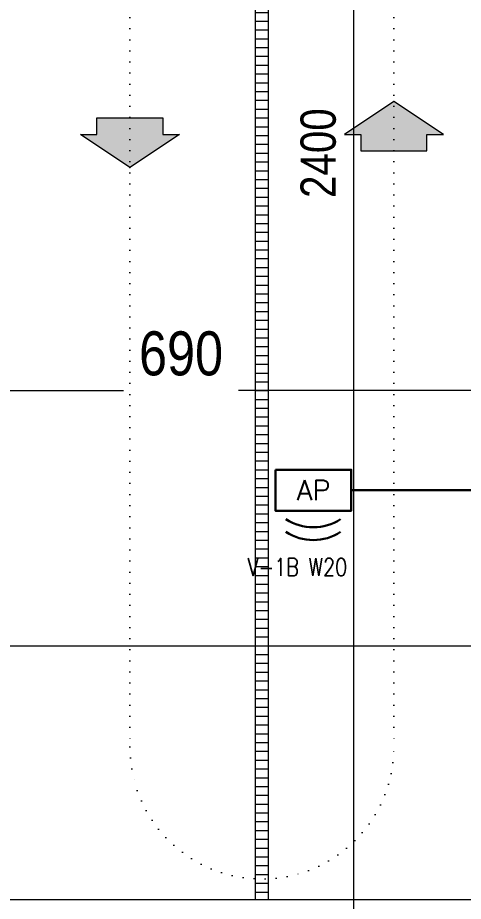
# Model space of a CAD drawing. Header units: metres. Extents: x -13621 to 152406, y -16073 to 22221.
# Drawn here: x 3072 to 3579, y 349 to 1354 of the extents above; entities that cross this region are included whole.
import ezdxf

# ---------------------------------------------------------------- set-up
doc = ezdxf.new("R2010")
doc.units = ezdxf.units.M
doc.header["$LTSCALE"] = 100
doc.header["$MEASUREMENT"] = 0
doc.linetypes.add('DOT2', pattern=[0.125, 0, -0.125])
doc.layers.get('0').update_dxf_attribs({"color": 9, "lineweight": 9})
for name, color, linetype, lineweight in [('06D', 9, 'Continuous', 9), ('25', 9, 'Continuous', 9), ('Data  Tavan', 170, 'Continuous', 30), ('E-ACCESS POINT (KABLOSUZ ERİŞİM İÇİN)', 7, 'Continuous', 30), ('E-YAZI', 7, 'Continuous', 30)]:
    doc.layers.add(name, color=color, linetype=linetype, lineweight=lineweight)
doc.styles.add('E-YAZI', font='txttw.shx')
doc.styles.add('MuuM_TEXT-STANDART', font='ARIALN.TTF')
doc.dimstyles.new('MuuM_DIM200', dxfattribs={"dimscale": 20, "dimtxt": 2, "dimasz": 1, "dimexe": 1, "dimexo": 1, "dimgap": 1, "dimtad": 1, "dimdec": 1, "dimrnd": 0.5, "dimdsep": 46, "dimtxsty": 'MuuM_TEXT-STANDART', "dimblk": 'ARCHTICK', "dimcen": 0, "dimdle": 0.15, "dimclrd": 256, "dimclre": 256, "dimclrt": 256, "dimadec": 0, "dimazin": 0, "dimtfac": 5, "dimtdec": 1, "dimtix": 1, "dimtmove": 2, "dimatfit": 3, "dimldrblk": 'DOT', "dimfxl": 3, "dimfxlon": 1, "dimtolj": 1, "dimlwd": -1, "dimlwe": -1, "dimarcsym": 0})

# ---------------------------------------------------------------- blocks, each defined once
blk = doc.blocks.new('*U382')
at = {"layer": 'E-ACCESS POINT (KABLOSUZ ERİŞİM İÇİN)', "color": 4}
blk.add_lwpolyline([(-2.395, 3.237), (2.395, 3.237), (2.395, 0.647), (-2.395, 0.647)], close=True, dxfattribs=at)
at = {"layer": 'E-ACCESS POINT (KABLOSUZ ERİŞİM İÇİN)', "color": 3}
for centre in [(0, 2.797), (0, 1.993)]:
    blk.add_arc(centre, 3.191, 237.1828, 302.8172, dxfattribs=at)
at = {"layer": 'E-ACCESS POINT (KABLOSUZ ERİŞİM İÇİN)', "color": 3, "style": 'E-YAZI'}
blk.add_text('AP', height=1.28, dxfattribs=at).set_placement((-1.054, 1.311))
blk = doc.blocks.new('p-ızgara')
at = {"layer": '06D'}
h = blk.add_hatch(dxfattribs=at)
h.set_pattern_fill('_USER', color=252, scale=10, angle=180, style=0, pattern_type=0)
h.set_pattern_definition([(180, (-7e-12, -8630), (-1e-15, -10), [])])
h.paths.add_polyline_path([(3342.5, -4975), (3342.5, -8278.5), (3357.5, -8278.5), (3357.5, -4975)])
blk.add_lwpolyline([(3342.5, -4975), (3342.5, -8278.5), (3357.5, -8278.5), (3357.5, -4975)], close=True, dxfattribs=at)
blk = doc.blocks.new('_ArchTick')
at = {"color": 0, "linetype": 'ByBlock', "const_width": 0.15}
blk.add_lwpolyline([(-0.5, -0.5), (0.5, 0.5)], dxfattribs=at)
blk = doc.blocks.new('*D441')
at = {"layer": '25', "transparency": 16777216}
for p, q in [((3000, -32440.8), (3000, -32360.8)), ((3690, -32440.8), (3690, -32360.8)), ((2997, -32380.8), (3192.7, -32380.8)), ((3693, -32380.8), (3323.4, -32380.8))]:
    blk.add_line(p, q, dxfattribs=at)
at = {"layer": '25', "transparency": 16777216, "xscale": 20, "yscale": 20, "zscale": 20, "rotation": 180}
blk.add_blockref('_ArchTick', (3000, -32380.8), dxfattribs=at)
at = {"layer": '25', "transparency": 16777216, "xscale": 20, "yscale": 20, "zscale": 20}
blk.add_blockref('_ArchTick', (3690, -32380.8), dxfattribs=at)
at = {"layer": '25', "transparency": 16777216, "insert": (3258.1, -32338.8), "char_height": 50, "attachment_point": 5, "style": 'MuuM_TEXT-STANDART'}
blk.add_mtext('\\A1;690', dxfattribs=at)
blk = doc.blocks.new('_Dot')
at = {"color": 0, "linetype": 'ByBlock', "lineweight": -2}
blk.add_line((-0.5, 0), (-1, 0), dxfattribs=at)
at = {"color": 0, "linetype": 'ByBlock', "const_width": 0.5}
blk.add_lwpolyline([(-0.25, 0, 1), (0.25, 0, 1)], format="xyb", close=True, dxfattribs=at)
blk = doc.blocks.new('*D451')
at = {"layer": '25', "transparency": 16777216}
for p, q in [((875, -32730.8), (875, -32650.8)), ((4425, -32730.8), (4425, -32650.8)), ((872, -32670.8), (4428, -32670.8))]:
    blk.add_line(p, q, dxfattribs=at)
at = {"layer": '25', "transparency": 16777216, "xscale": 20, "yscale": 20, "zscale": 20, "rotation": 180}
blk.add_blockref('_ArchTick', (875, -32670.8), dxfattribs=at)
at = {"layer": '25', "transparency": 16777216, "xscale": 20, "yscale": 20, "zscale": 20}
blk.add_blockref('_ArchTick', (4425, -32670.8), dxfattribs=at)
at = {"layer": '25', "transparency": 16777216, "insert": (2650, -32625.3), "char_height": 50, "attachment_point": 5, "style": 'MuuM_TEXT-STANDART'}
blk.add_mtext('\\A1;3550', dxfattribs=at)
blk = doc.blocks.new('*D456')
at = {"layer": '25', "transparency": 16777216}
for p, q in [((3454.6, -33313.8), (3454.6, -30907.8)), ((3514.6, -30910.8), (3434.6, -30910.8)), ((3514.6, -33310.8), (3434.6, -33310.8))]:
    blk.add_line(p, q, dxfattribs=at)
at = {"layer": '25', "transparency": 16777216, "xscale": 20, "yscale": 20, "zscale": 20}
for p, rotation in [((3454.6, -30910.8), 90), ((3454.6, -33310.8), 270)]:
    blk.add_blockref('_ArchTick', p, dxfattribs=dict(at, rotation=rotation))
at = {"layer": '25', "transparency": 16777216, "insert": (3414.2, -32110.8), "char_height": 40, "attachment_point": 5, "rotation": 90, "style": 'MuuM_TEXT-STANDART'}
blk.add_mtext('\\A1;2400', dxfattribs=at)
blk = doc.blocks.new('0_arrow1')
blk.add_hatch(color=254).paths.add_polyline_path([(0, 0), (-22.5, -15), (-15, -15), (-15, -22.5), (15, -22.5), (15, -15), (22.5, -15)])
at = {"linetype": 'ByBlock', "lineweight": -2}
blk.add_lwpolyline([(15, -22.5), (-15, -22.5), (-15, -15), (-22.5, -15), (0, 0), (22.5, -15), (15, -15)], close=True, dxfattribs=at)
blk.add_point((0, 0))
blk = doc.blocks.new('2.bod.Mimari')
at = {"layer": '06D', "linetype": 'DOT2'}
for points in [[(3200, -4327.5), (3200, -7755), (3200, -8105)], [(3500, -4327.5), (3500, -7755), (3500, -8105)]]:
    blk.add_lwpolyline(points, dxfattribs=at)
blk.add_lwpolyline([(3200, -8105, 1), (3500, -8105, 1)], format="xyb", dxfattribs=at)
blk.add_lwpolyline([(3200, -8105, 1), (3500, -8105, 1)], format="xyb", dxfattribs=at)
at = {"layer": '06D'}
blk.add_lwpolyline([(1942.5, -8278.51), (8760, -8278.51), (8760, -8733.51), (8720, -8733.51), (8720, -8318.51), (1942.5, -8318.51), (1942.5, -8278.51)], dxfattribs=at)
blk.add_blockref('p-ızgara', (0, 0), dxfattribs=at)
at = {"layer": '06D', "xscale": -2.5, "yscale": 2.5, "zscale": 2.5}
blk.add_blockref('0_arrow1', (3500, -7371.25), dxfattribs=at)
at = {"layer": '06D', "xscale": 2.5, "yscale": 2.5, "zscale": 2.5, "rotation": 180}
blk.add_blockref('0_arrow1', (3200, -7446.25), dxfattribs=at)
at = {"layer": '25'}
dim = blk.add_linear_dim(base=(3454.6, -6230), p1=(3660, -8630), p2=(13317.29, -6230), angle=90, dimstyle='MuuM_DIM200', dxfattribs=at)
dim.commit()
dim.dimension.update_dxf_attribs({"geometry": '*D456', "text_midpoint": (3414.18, -7430), "insert": (0, 24680.79)})
dim = blk.add_linear_dim(base=(3690, -7699.98), p1=(3000, -7959.4), p2=(3690, -7889.37), dimstyle='MuuM_DIM200', override={"dimtxt": 2.5}, dxfattribs=at)
dim.commit()
dim.dimension.update_dxf_attribs({"geometry": '*D441', "text_midpoint": (3258.06, -7658.02), "dimtype": 128, "insert": (0, 24680.79)})
dim = blk.add_linear_dim(base=(4425, -7990), p1=(875, -8249.42), p2=(4425, -8179.39), dimstyle='MuuM_DIM200', override={"dimtxt": 2.5}, dxfattribs=at)
dim.commit()
dim.dimension.update_dxf_attribs({"geometry": '*D451', "text_midpoint": (2650, -7944.47), "insert": (0, 24680.79)})

msp = doc.modelspace()

# ---------------------------------------------------------------- linework, layer by layer
at = {"layer": 'Data  Tavan'}
msp.add_line((3451.5, 816.7), (3628.1, 816.7), dxfattribs=at)

# ---------------------------------------------------------------- block references
msp.add_blockref('2.bod.Mimari', (0, 8630))
at = {"layer": 'E-ACCESS POINT (KABLOSUZ ERİŞİM İÇİN)', "xscale": 18, "yscale": 18, "zscale": 18}
msp.add_blockref('*U382', (3408.4, 781.7), dxfattribs=at)

# ---------------------------------------------------------------- texts
at = {"layer": 'E-YAZI', "color": 6, "style": 'E-YAZI', "width": 0.8}
msp.add_text('V-1B W20', height=20, dxfattribs=at).set_placement((3333.8, 719.4))

doc.saveas('drawing.dxf')
